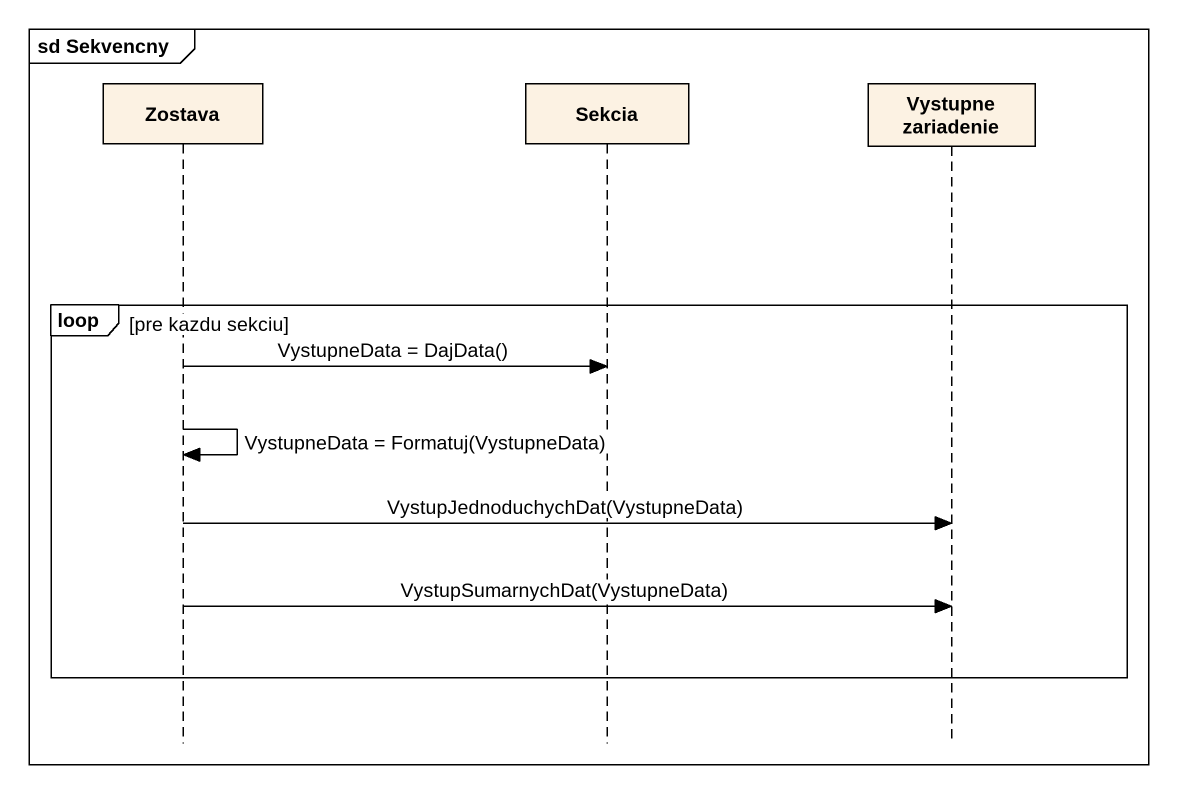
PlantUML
@startuml
mainframe sd Sekvencny
hide footbox
participant Zostava
participant Sekcia
participant "Vystupne zariadenie" as Vystupne_zariadenie

loop pre kazdu sekciu
  Zostava -> Sekcia : VystupneData = DajData()
  Zostava -> Zostava : VystupneData = Formatuj(VystupneData)
  Zostava -> Vystupne_zariadenie : VystupJednoduchychDat(VystupneData)
  Zostava -> Vystupne_zariadenie : VystupSumarnychDat(VystupneData)
end
@enduml
